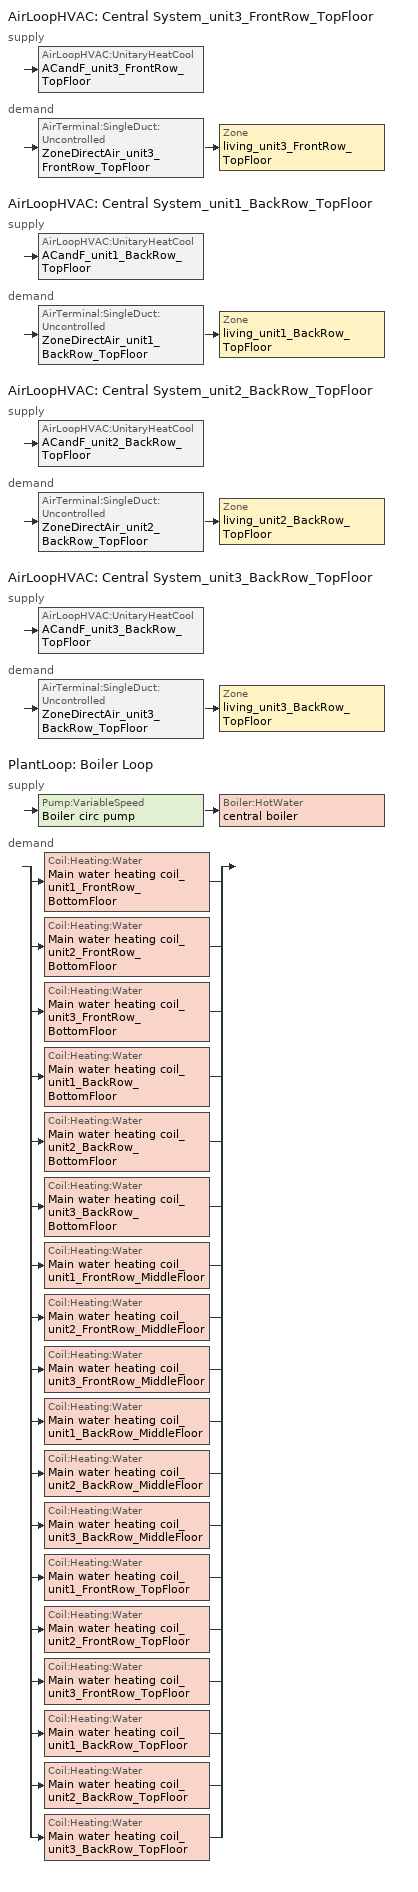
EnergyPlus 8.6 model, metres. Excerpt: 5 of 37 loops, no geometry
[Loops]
AirLoopHVAC 'Central System_unit3_FrontRow_TopFloor'
 supply: AirLoopHVAC:UnitaryHeatCool 'ACandF_unit3_FrontRow_TopFloor'
 demand: AirTerminal:SingleDuct:Uncontrolled 'ZoneDirectAir_unit3_FrontRow_TopFloor' > Zone 'living_unit3_FrontRow_TopFloor'
AirLoopHVAC 'Central System_unit1_BackRow_TopFloor'
 supply: AirLoopHVAC:UnitaryHeatCool 'ACandF_unit1_BackRow_TopFloor'
 demand: AirTerminal:SingleDuct:Uncontrolled 'ZoneDirectAir_unit1_BackRow_TopFloor' > Zone 'living_unit1_BackRow_TopFloor'
AirLoopHVAC 'Central System_unit2_BackRow_TopFloor'
 supply: AirLoopHVAC:UnitaryHeatCool 'ACandF_unit2_BackRow_TopFloor'
 demand: AirTerminal:SingleDuct:Uncontrolled 'ZoneDirectAir_unit2_BackRow_TopFloor' > Zone 'living_unit2_BackRow_TopFloor'
AirLoopHVAC 'Central System_unit3_BackRow_TopFloor'
 supply: AirLoopHVAC:UnitaryHeatCool 'ACandF_unit3_BackRow_TopFloor'
 demand: AirTerminal:SingleDuct:Uncontrolled 'ZoneDirectAir_unit3_BackRow_TopFloor' > Zone 'living_unit3_BackRow_TopFloor'
PlantLoop 'Boiler Loop'
 supply: Pump:VariableSpeed 'Boiler circ pump' > Boiler:HotWater 'central boiler'
 demand: split
  | Coil:Heating:Water 'Main water heating coil_unit1_FrontRow_BottomFloor'
  | Coil:Heating:Water 'Main water heating coil_unit2_FrontRow_BottomFloor'
  | Coil:Heating:Water 'Main water heating coil_unit3_FrontRow_BottomFloor'
  | Coil:Heating:Water 'Main water heating coil_unit1_BackRow_BottomFloor'
  | Coil:Heating:Water 'Main water heating coil_unit2_BackRow_BottomFloor'
  | Coil:Heating:Water 'Main water heating coil_unit3_BackRow_BottomFloor'
  | Coil:Heating:Water 'Main water heating coil_unit1_FrontRow_MiddleFloor'
  | Coil:Heating:Water 'Main water heating coil_unit2_FrontRow_MiddleFloor'
  | Coil:Heating:Water 'Main water heating coil_unit3_FrontRow_MiddleFloor'
  | Coil:Heating:Water 'Main water heating coil_unit1_BackRow_MiddleFloor'
  | Coil:Heating:Water 'Main water heating coil_unit2_BackRow_MiddleFloor'
  | Coil:Heating:Water 'Main water heating coil_unit3_BackRow_MiddleFloor'
  | Coil:Heating:Water 'Main water heating coil_unit1_FrontRow_TopFloor'
  | Coil:Heating:Water 'Main water heating coil_unit2_FrontRow_TopFloor'
  | Coil:Heating:Water 'Main water heating coil_unit3_FrontRow_TopFloor'
  | Coil:Heating:Water 'Main water heating coil_unit1_BackRow_TopFloor'
  | Coil:Heating:Water 'Main water heating coil_unit2_BackRow_TopFloor'
  | Coil:Heating:Water 'Main water heating coil_unit3_BackRow_TopFloor'
[ThermostatSetpoint:DualSetpoint]
thermostat_living Dual SP Control: Heating Setpoint Temperature Schedule=heating_sch; Cooling Setpoint Temperature Schedule=cooling_sch
[Sizing:Zone] Zone Cooling Design Supply Air Temperature Input Method=SupplyAirTemperature; Zone Cooling Design Supply Air Temperature {C}=12; Zone Heating Design Supply Air Temperature Input Method=SupplyAirTemperature; Zone Heating Design Supply Air Temperature {C}=50; Zone Cooling Design Supply Air Humidity Ratio {kgWater/kgDryAir}=0.008; Zone Heating Design Supply Air Humidity Ratio {kgWater/kgDryAir}=0.008; Cooling Design Air Flow Method=DesignDay; Cooling Minimum Air Flow per Zone Floor Area {m3/s-m2}=0.000762; Heating Design Air Flow Method=DesignDay; Heating Maximum Air Flow per Zone Floor Area {m3/s-m2}=0.002032; Heating Maximum Air Flow {m3/s}=0.141576; Heating Maximum Air Flow Fraction=0.3
Name | Design Specification Outdoor Air Object
living_unit3_FrontRow_TopFloor | SZ_DSOA_living_unit3_FrontRow_TopFloor
living_unit1_BackRow_TopFloor | SZ_DSOA_living_unit1_BackRow_TopFloor
living_unit2_BackRow_TopFloor | SZ_DSOA_living_unit2_BackRow_TopFloor
living_unit3_BackRow_TopFloor | SZ_DSOA_living_unit3_BackRow_TopFloor
[Sizing:System] Type of Load to Size On=Sensible; Design Outdoor Air Flow Rate {m3/s}=autosize; Central Heating Maximum System Air Flow Ratio=1; Preheat Design Temperature {C}=7; Preheat Design Humidity Ratio {kg-H2O/kg-Air}=0.008; Precool Design Temperature {C}=11; Precool Design Humidity Ratio {kg-H2O/kg-Air}=0.008; Central Cooling Design Supply Air Temperature {C}=12; Central Heating Design Supply Air Temperature {C}=50; Tpye of Zone Sum to Use=NonCoincident; 100% Outdoor Air in Cooling=No; 100% Outdoor Air in Heating=No; Central Cooling Design Supply Air Humidity Ratio {kg-H2O/kg-Air}=0.008; Central Heating Design Supply Air Humidity Ratio {kg-H2O/kg-Air}=0.008; Cooling Supply Air Flow Rate Method=DesignDay; Heating Supply Air Flow Rate Method=DesignDay; Zone Maximum Outdoor Air Fraction=1; Cooling Design Capacity Method=CoolingDesignCapacity; Cooling Design Capacity {W}=autosize; Heating Design Capacity Method=HeatingDesignCapacity; Heating Design Capacity {W}=autosize; Central Cooling Capacity Control Method=OnOff
Central System_unit3_FrontRow_TopFloor; Central System_unit1_BackRow_TopFloor; Central System_unit2_BackRow_TopFloor; Central System_unit3_BackRow_TopFloor
[ZoneControl:Thermostat] Control Type Schedule=zone_control_type; Control 1=thermostat_living Dual SP Control
Name | Zone or ZoneList
Zone Thermostat_unit3_FrontRow_TopFloor | living_unit3_FrontRow_TopFloor
Zone Thermostat_unit1_BackRow_TopFloor | living_unit1_BackRow_TopFloor
Zone Thermostat_unit2_BackRow_TopFloor | living_unit2_BackRow_TopFloor
Zone Thermostat_unit3_BackRow_TopFloor | living_unit3_BackRow_TopFloor
[AirTerminal:SingleDuct:Uncontrolled] Availability Schedule=always_avail; Maximum Air Flow Rate {m3/s}=autosize
ZoneDirectAir_unit3_FrontRow_TopFloor; ZoneDirectAir_unit1_BackRow_TopFloor; ZoneDirectAir_unit2_BackRow_TopFloor; ZoneDirectAir_unit3_BackRow_TopFloor
[DesignSpecification:OutdoorAir] Outdoor Air Method=Flow/Zone; Outdoor Air Flow per Person {m3/s-person}=0; Outdoor Air Flow per Zone {m3/s}=0.0212376
SZ_DSOA_living_unit3_FrontRow_TopFloor; SZ_DSOA_living_unit1_BackRow_TopFloor; SZ_DSOA_living_unit2_BackRow_TopFloor; SZ_DSOA_living_unit3_BackRow_TopFloor
[Coil:Cooling:DX:SingleSpeed] Availability Schedule=always_avail; Rated Total Cooling Capacity {W}=autosize; Rated Sensible Heat Ratio=autosize; Rated COP=4.06853; Rated Air Flow Rate {m3/s}=autosize; Total Cooling Capacity Function of Temperature Curve=Cool-Cap-FT; Total Cooling Capacity Function of Flow Fraction Curve=ConstantCubic; Energy Input Ratio Function of Temperature Curve=Cool-EIR-FT; Energy Input Ratio Function of Flow Fraction Curve=ConstantCubic; Part Load Fraction Correlation Curve=Cool-PLF-fPLR
DX Cooling Coil_unit3_FrontRow_TopFloor; DX Cooling Coil_unit1_BackRow_TopFloor; DX Cooling Coil_unit2_BackRow_TopFloor; DX Cooling Coil_unit3_BackRow_TopFloor
[Fan:OnOff] Availability Schedule=always_avail; Fan Efficiency   #From the study from Dave...=0.50054; Pressure Rise {Pa}   #based on 0.5W/cfm assuming 1200 cfm,motor eff = 0.65 @ 400cfm/ton and fan eff = 0.58...=400; Maximum Flow Rate {m3/s}=autosize; Motor Efficiency   #From the study from Dave @ 400cfm/ton and back calculating for seer > 13...=0.863; Motor In Airstream Fraction=1
Supply Fan_unit3_FrontRow_TopFloor; Supply Fan_unit1_BackRow_TopFloor; Supply Fan_unit2_BackRow_TopFloor; Supply Fan_unit3_BackRow_TopFloor
[AirLoopHVAC] Design Supply Air Flow Rate {m3/s}=autosize
Central System_unit3_FrontRow_TopFloor; Central System_unit1_BackRow_TopFloor; Central System_unit2_BackRow_TopFloor; Central System_unit3_BackRow_TopFloor
[AirLoopHVAC:UnitaryHeatCool] Availability Schedule=always_avail; Supply Air Fan Operating Mode Schedule=fan_cycle; Maximum Supply Air Temperature {C}=80; Supply Air Flow Rate During Cooling Operation {m3/s}=autosize; Supply Air Flow Rate During Heating Operation {m3/s}=autosize; Supply Air Flow Rate When No Cooling or Heating is Needed {m3/s}=0; Fan Placement=BlowThrough; Dehumidification Control Type=None
Name | Controlling Zone or Thermostat Location | Supply Fan | Heating Coil | Cooling Coil
ACandF_unit3_FrontRow_TopFloor | living_unit3_FrontRow_TopFloor | Supply Fan_unit3_FrontRow_TopFloor | Main water Heating Coil_unit3_FrontRow_TopFloor | DX Cooling Coil_unit3_FrontRow_TopFloor
ACandF_unit1_BackRow_TopFloor | living_unit1_BackRow_TopFloor | Supply Fan_unit1_BackRow_TopFloor | Main water Heating Coil_unit1_BackRow_TopFloor | DX Cooling Coil_unit1_BackRow_TopFloor
ACandF_unit2_BackRow_TopFloor | living_unit2_BackRow_TopFloor | Supply Fan_unit2_BackRow_TopFloor | Main water Heating Coil_unit2_BackRow_TopFloor | DX Cooling Coil_unit2_BackRow_TopFloor
ACandF_unit3_BackRow_TopFloor | living_unit3_BackRow_TopFloor | Supply Fan_unit3_BackRow_TopFloor | Main water Heating Coil_unit3_BackRow_TopFloor | DX Cooling Coil_unit3_BackRow_TopFloor
[Coil:Heating:Water] Availability Schedule=always_avail; U-Factor Times Area Value {W/K}=autosize; Maximum Water Flow Rate {m3/s}=autosize; Performance Input Method=UFactorTimesAreaAndDesignWaterFlowRate; Rated Capacity {W}=autosize; Rated Inlet Water Temperature {C}=82.2; Rated Inlet Air Temperature {C}=16.6; Rated Outlet Water Temperature {C}=71.1; Rated Outlet Air Temperature {C}=32.2; Rated Ratio for Air and Water Convection=0.5
Main water heating coil_unit1_FrontRow_BottomFloor; Main water heating coil_unit2_FrontRow_BottomFloor; Main water heating coil_unit3_FrontRow_BottomFloor; Main water heating coil_unit1_BackRow_BottomFloor; Main water heating coil_unit2_BackRow_BottomFloor; Main water heating coil_unit3_BackRow_BottomFloor; Main water heating coil_unit1_FrontRow_MiddleFloor; Main water heating coil_unit2_FrontRow_MiddleFloor; Main water heating coil_unit3_FrontRow_MiddleFloor; Main water heating coil_unit1_BackRow_MiddleFloor; Main water heating coil_unit2_BackRow_MiddleFloor; Main water heating coil_unit3_BackRow_MiddleFloor; Main water heating coil_unit1_FrontRow_TopFloor; Main water heating coil_unit2_FrontRow_TopFloor; Main water heating coil_unit3_FrontRow_TopFloor; Main water heating coil_unit1_BackRow_TopFloor; Main water heating coil_unit2_BackRow_TopFloor; Main water heating coil_unit3_BackRow_TopFloor
[Zone equipment]
living_unit3_FrontRow_TopFloor: ZoneDirectAir_unit3_FrontRow_TopFloor
living_unit1_BackRow_TopFloor: ZoneDirectAir_unit1_BackRow_TopFloor
living_unit2_BackRow_TopFloor: ZoneDirectAir_unit2_BackRow_TopFloor
living_unit3_BackRow_TopFloor: ZoneDirectAir_unit3_BackRow_TopFloor
[Pump:VariableSpeed]
Boiler circ pump: Rated Flow Rate {m3/s}=autosize; Rated Pump Head {Pa}=1; Rated Power Consumption {W}=0; Motor Efficiency=1; Fraction of Motor Inefficiencies to Fluid Stream=0; Coefficient 1 of the Part Load Performance Curve=0; Coefficient 2 of the Part Load Performance Curve=1; Coefficient 3 of the Part Load Performance Curve=0; Coefficient 4 of the Part Load Performance Curve=0; Minimum Flow Rate {m3/s}=0; Pump Control Type=Intermittent
[Sizing:Plant]
Boiler Loop: Loop Type=Heating; Design Loop Exit Temperature {C}=82; Loop Design Temperature Difference {deltaC}=11
[Boiler:HotWater]
central boiler: naturalgas, autosize, 0.8, LeavingBoiler, 81, autosize, 0, 1, 1, 99.9, LeavingSetpointModulated, 1
[PlantLoop]
Boiler Loop: Fluid Type=Water; Plant Equipment Operation Scheme=Boiler Operation Scheme; Maximum Loop Temperature {C}=100; Minimum Loop Temperature {C}=10; Maximum Loop Flow Rate {m3/s}=autosize; Minimum Loop Flow Rate {m3/s}=0; Plant Loop Volume {m3}=autocalculate; Load Distribution Scheme=Sequential; Plant Loop Demand Calculation Scheme=SingleSetpoint; Common Pipe Simulation=None; Pressure Simulation Type=None
[PlantEquipmentList]
Central Boiler: central boiler
[PlantEquipmentOperation:HeatingLoad]
Central Boiler Scheme: Load Range 1 Lower Limit {W}=0; Load Range 1 Upper Limit {W}=1E+15; Range 1 Equipment List=Central Boiler
[PlantEquipmentOperationSchemes]
Boiler Operation Scheme: Control Scheme 1=Central Boiler Scheme; Control Scheme 1 Schedule=always_avail
[SetpointManager:Scheduled] Control Variable=Temperature; Schedule=boiler_setpt
Name | Setpoint Node or NodeList
HW Loop Setpoint Manager | HW Supply outlet node
Boiler Setpoint Manager | Central Boiler outlet node
[Schedule:Compact]
zone_control_type: Through: 12/31, For: AllDays, Until 24:00, 4
always_avail: Through: 12/31, For: AllDays, Until: 24:00, 1
heating_sch: Through: 12/31, For: AllDays, Until: 24:00, 22.22
cooling_sch: Through: 12/31, For: AllDays, Until: 24:00, 23.88
fan_cycle: Through: 12/31, For: AllDays, Until: 24:00, 0
[Schedule:Constant]
boiler_setpt: Hourly Value=80
[Curve:Biquadratic] Minimum Value of x=-100; Maximum Value of x=100; Minimum Value of y=-100; Maximum Value of y=100
Name | Coefficient1 Constant | Coefficient2 x | Coefficient3 x**2 | Coefficient4 y | Coefficient5 y**2 | Coefficient6 x*y
Cool-Cap-fT | 1.26489 | -0.035055 | 0.00211086 | -0.00152689 | -7.0308e-06 | -0.000469184
Cool-EIR-fT | 0.384024 | 0.0296967 | -0.00113293 | 0.00649067 | 0.000262699 | -0.000120722
[Curve:Cubic]
ConstantCubic: Coefficient1 Constant=1; Coefficient2 x=0; Coefficient3 x**2=0; Coefficient4 x**3=0; Minimum Value of x=-100; Maximum Value of x=100
[Curve:Quadratic]
Cool-PLF-fPLR: Coefficient1 Constant=0.801414; Coefficient2 x=0.237447; Coefficient3 x**2=-0.0393773; Minimum Value of x=0; Maximum Value of x=1; Minimum Curve Output=0.7; Maximum Curve Output=1
